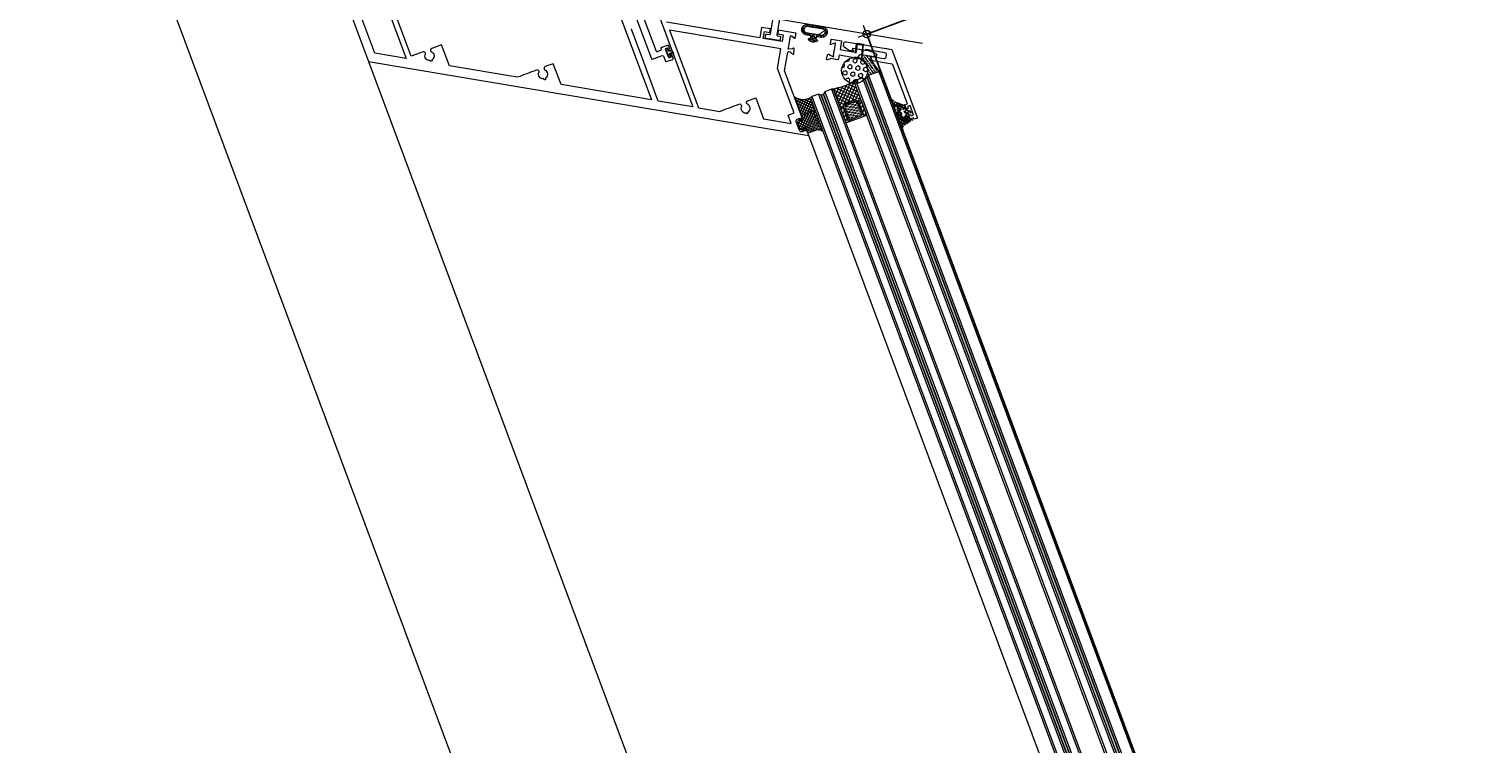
# Model space of a CAD drawing. Extents: x 12199666 to 24617114, y 1197707 to 2548648.
# Drawn here: x 12330146 to 12330934, y 1275897 to 1276288 of the extents above; entities that cross this region are included whole.
import ezdxf

# ---------------------------------------------------------------- set-up
doc = ezdxf.new("R2010")
doc.units = 0
doc.header["$LTSCALE"] = 10
doc.header["$MEASUREMENT"] = 0
doc.linetypes.add('TX-PLAN-T1-F11$0$ACAD_ISO04W100', pattern=[30, 24, -3, 0, -3])
doc.linetypes.add('TX-PLAN-T1-F11$0$DASHED', pattern=[0.75, 0.5, -0.25])
for name, color, linetype, lineweight in [('TX-PLAN-T1-F11$0$_EDO-ALUMINIUM-SECTION', 90, 'Continuous', 30), ('TX-PLAN-T1-F11$0$Xref- ELE$0$Hatch', 9, 'Continuous', 13), ('TX-PLAN-T1-F11$0$Xref- ELE$0$Hatch @ 1 VP1', 9, 'Continuous', 13), ('TX-PLAN-T1-F11$0$Xref- ELE$0$Hatch @ 1 VPModel', 9, 'Continuous', 13), ('TX-PLAN-T1-F11$0$幕墙线', 114, 'Continuous', 30)]:
    doc.layers.add(name, color=color, linetype=linetype, lineweight=lineweight)
for name, color, linetype in [('TX-PLAN-T1-F11$0$CW', 4, 'Continuous'), ('TX-PLAN-T1-F11$0$F-Alum', 4, 'Continuous'), ('TX-PLAN-T1-F11$0$F-center', 6, 'TX-PLAN-T1-F11$0$ACAD_ISO04W100'), ('TX-PLAN-T1-F11$0$F-concrete', 7, 'Continuous'), ('TX-PLAN-T1-F11$0$F-dim', 1, 'Continuous'), ('TX-PLAN-T1-F11$0$F-Gaskets', 8, 'Continuous'), ('TX-PLAN-T1-F11$0$F-Glass', 5, 'Continuous'), ('TX-PLAN-T1-F11$0$F-seslants', 8, 'Continuous'), ('TX-PLAN-T1-F11$0$F_MISC', 8, 'Continuous'), ('TX-PLAN-T1-F11$0$GLAZING', 8, 'Continuous'), ('TX-PLAN-T1-F11$0$Hatch', 8, 'Continuous'), ('TX-PLAN-T1-F11$0$Hatch @ 1 VP1', 8, 'Continuous'), ('TX-PLAN-T1-F11$0$Hatch @ 1 VPModel', 8, 'Continuous'), ('TX-PLAN-T1-F11$0$PJ', 4, 'Continuous'), ('TX-PLAN-T1-F11$0$TC', 4, 'Continuous')]:
    doc.layers.add(name, color=color, linetype=linetype)

# ---------------------------------------------------------------- blocks, each defined once
blk = doc.blocks.new('*U339')
at = {"layer": 'TX-PLAN-T1-F11$0$Xref- ELE$0$Hatch @ 1 VP1'}
h = blk.add_hatch(dxfattribs=at)
h.set_pattern_fill('M_GASKET-PISA', color=256, pattern_type=2)
h.set_pattern_definition([(35.42361603529756, (-1214.761376000002, -14855.407933), (-0.8694256507828642, 1.222333439680349), []), (125.4236160352975, (-1214.761376000002, -14855.407933), (-1.222333439680349, -0.8694256507828639), [])])
edge = h.paths.add_edge_path(flags=16)
edge.add_line((-41815.07919855467, 17823.42139201995), (-41813.77919855462, 17823.42139201995))
edge.add_arc((-41813.77919855462, 17822.92139201995), 0.5, -90, 90, ccw=False)
edge.add_line((-41813.77919855462, 17822.42139201995), (-41815.07919855467, 17822.42139201995))
edge.add_arc((-41815.07919855467, 17822.92139201995), 0.5, 90, 270, ccw=False)
edge = h.paths.add_edge_path()
edge.add_line((-41813.27919855455, 17818.4213668968), (-41813.27919855462, 17821.42139201995))
edge.add_line((-41813.27919855462, 17821.42139201995), (-41814.97919855457, 17821.42139201995))
edge.add_line((-41814.97919855457, 17821.42139201995), (-41814.97919855457, 17820.72139202))
edge.add_arc((-41815.27919855458, 17820.72139201998), 0.3000000000174623, -115.05761541500061, 4.8635797611495946e-09, ccw=False)
edge.add_arc((-41813.09559109848, 17822.92139202004), 3.383607456175075, 133.070694364177, 226.9293056383509, ccw=False)
edge.add_arc((-41815.27919855466, 17825.12139202001), 0.3000000000240535, 2.084391326206969e-09, 115.0576154218833, ccw=False)
edge.add_line((-41814.97919855463, 17825.12139202002), (-41814.97919855457, 17824.42139201995))
edge.add_line((-41814.97919855457, 17824.42139201995), (-41813.27919855462, 17824.42139201995))
edge.add_line((-41813.27919855462, 17824.42139201995), (-41813.27919855468, 17827.42139201984))
edge.add_arc((-41810.27919855456, 17826.87139201984), 3.050000000114375, 10.388857815061783, 169.6111421849382, ccw=False)
edge.add_line((-41807.27919855445, 17827.42139201984), (-41807.27919855437, 17818.42139201997))
edge.add_arc((-41810.27919855451, 17818.97139202002), 3.050000000151531, 190.3888578138809, 349.6111421841629, ccw=False)
edge.add_line((-41812.07919855455, 17818.42136689683), (-41812.07919855467, 17827.42139201984))
edge.add_arc((-41810.27919855456, 17826.82523817369), 1.896153846257486, 18.324694090130095, 161.6753059098699, ccw=False)
edge.add_line((-41808.47919855445, 17827.42139201984), (-41808.47919855437, 17818.42139201996))
edge.add_arc((-41810.2791985545, 17819.01754586615), 1.896153846287313, 198.3246940877339, 341.6753059085472, ccw=False)
at = {"layer": 'TX-PLAN-T1-F11$0$Xref- ELE$0$Hatch @ 1 VPModel'}
h = blk.add_hatch(dxfattribs=at)
h.set_pattern_fill('M_GASKET-PISA', color=256, pattern_type=2)
h.set_pattern_definition([(45, (-1214.761376000002, -14855.407933), (-1.060660171779821, 1.060660171779821), []), (135, (-1214.761376000002, -14855.407933), (-1.060660171779821, -1.060660171779821), [])])
edge = h.paths.add_edge_path(flags=16)
edge.add_line((-41815.07919855467, 17823.42139201995), (-41813.77919855462, 17823.42139201995))
edge.add_arc((-41813.77919855462, 17822.92139201995), 0.5, -90, 90, ccw=False)
edge.add_line((-41813.77919855462, 17822.42139201995), (-41815.07919855467, 17822.42139201995))
edge.add_arc((-41815.07919855467, 17822.92139201995), 0.5, 90, 270, ccw=False)
edge = h.paths.add_edge_path()
edge.add_line((-41813.27919855455, 17818.4213668968), (-41813.27919855462, 17821.42139201995))
edge.add_line((-41813.27919855462, 17821.42139201995), (-41814.97919855457, 17821.42139201995))
edge.add_line((-41814.97919855457, 17821.42139201995), (-41814.97919855457, 17820.72139202))
edge.add_arc((-41815.27919855458, 17820.72139201998), 0.3000000000174623, -115.05761541500061, 4.8635797611495946e-09, ccw=False)
edge.add_arc((-41813.09559109848, 17822.92139202004), 3.383607456175075, 133.070694364177, 226.9293056383509, ccw=False)
edge.add_arc((-41815.27919855466, 17825.12139202001), 0.3000000000240535, 2.084391326206969e-09, 115.0576154218833, ccw=False)
edge.add_line((-41814.97919855463, 17825.12139202002), (-41814.97919855457, 17824.42139201995))
edge.add_line((-41814.97919855457, 17824.42139201995), (-41813.27919855462, 17824.42139201995))
edge.add_line((-41813.27919855462, 17824.42139201995), (-41813.27919855468, 17827.42139201984))
edge.add_arc((-41810.27919855456, 17826.87139201984), 3.050000000114375, 10.388857815061783, 169.6111421849382, ccw=False)
edge.add_line((-41807.27919855445, 17827.42139201984), (-41807.27919855437, 17818.42139201997))
edge.add_arc((-41810.27919855451, 17818.97139202002), 3.050000000151531, 190.3888578138809, 349.6111421841629, ccw=False)
edge.add_line((-41812.07919855455, 17818.42136689683), (-41812.07919855467, 17827.42139201984))
edge.add_arc((-41810.27919855456, 17826.82523817369), 1.896153846257486, 18.324694090130095, 161.6753059098699, ccw=False)
edge.add_line((-41808.47919855445, 17827.42139201984), (-41808.47919855437, 17818.42139201996))
edge.add_arc((-41810.2791985545, 17819.01754586615), 1.896153846287313, 198.3246940877339, 341.6753059085472, ccw=False)
blk = doc.blocks.new('TX-PLAN-T1-F11$0$Xref- ELE$0$GAE0002', base_point=(-41818.77919855453, 17822.92139201999))
at = {"color": 0, "linetype": 'ByBlock'}
for points in [[(-41813.27919855455, 17818.4213668968), (-41813.27919855462, 17821.42139201995), (-41814.97919855457, 17821.42139201995), (-41814.97919855457, 17820.72139202, -0.548945891858276), (-41815.4062573781, 17820.44962731407, -0.4340790099980792), (-41815.40625737821, 17825.39315672591, -0.5489458918577889), (-41814.97919855463, 17825.12139202002), (-41814.97919855457, 17824.42139201995), (-41813.27919855462, 17824.42139201995), (-41813.27919855468, 17827.42139201984, -0.8333333333398008), (-41807.27919855445, 17827.42139201984), (-41807.27919855437, 17818.42139201997, -0.833333333342024), (-41813.27919855468, 17818.42139202007)], [(-41812.07919855455, 17818.42136689683), (-41812.07919855467, 17827.42139201984, -0.7222222222395137), (-41808.47919855445, 17827.42139201984), (-41808.47919855437, 17818.42139201996, -0.7222222222456893), (-41812.07919855467, 17818.42139202007)]]:
    blk.add_lwpolyline(points, format="xyb", dxfattribs=at)
blk.add_lwpolyline([(-41815.07919855467, 17823.42139201995), (-41813.77919855462, 17823.42139201995, -0.9999999999999999), (-41813.77919855462, 17822.42139201995), (-41815.07919855467, 17822.42139201995, -0.9999999999999999)], format="xyb", close=True, dxfattribs=at)
at = {"layer": 'TX-PLAN-T1-F11$0$Xref- ELE$0$Hatch'}
blk.add_blockref('*U339', (0, 0), dxfattribs=at)
blk = doc.blocks.new('*U340')
at = {"layer": 'TX-PLAN-T1-F11$0$Hatch @ 1 VP1'}
h = blk.add_hatch(dxfattribs=at)
h.set_pattern_fill('M_GASKET-PISA', color=256, style=0, pattern_type=2)
h.set_pattern_definition([(35.42361603529756, (46.60972058696914, 1.263505759628975), (-0.8694256507828639, 1.222333439680349), []), (125.4236160352975, (46.60972058696914, 1.263505759628975), (-1.222333439680349, -0.8694256507828639), [])])
edge = h.paths.add_edge_path()
edge.add_arc((-1.005758292417113, 2.700000001565058), 1.500000000000064, 269.9999999999914, 310.5724313148193)
edge.add_line((-0.03014508089836454, 1.560623478412708), (1.229683999648614, 2.639376524703948))
edge.add_arc((2.205297211167363, 1.500000001551598), 1.500000000000089, 89.99999999999142, 130.5724313148186, ccw=False)
edge.add_line((2.20529721116759, 3.000000001551598), (2.741785272946117, 3.00000000156524))
edge.add_arc((2.741785272946345, 6.00000000156524), 3.000000000000028, 269.9999999999956, 323.2382780301331)
edge.add_line((5.145179432466875, 4.204534459154274), (7.713046174758574, 7.641857975019775))
edge.add_arc((7.793159313408751, 7.58200912360553), 0.09999999999985255, 115.93827802975, 143.2382780298942, ccw=False)
edge.add_line((7.749419046879666, 7.671935699677306), (9.503507258835953, 8.525123814462859))
edge.add_arc((9.394279516007828, 8.750000003056812), 0.249999999999963, 295.9069544241082, 449.9999999998437)
edge.add_line((9.39427951600851, 9.000000003056812), (6.620583798811595, 9.000000003062269))
edge.add_line((6.620583798811595, 9.000000003062269), (4.773622509620282, 8.04671219667307))
edge.add_arc((3.62699862340969, 10.26825527831079), 2.499999999999945, 214.0621029693552, 297.299999999996, ccw=False)
edge.add_arc((1.307391891253701, 8.70000000312939), 0.2999999999997213, 34.06210296926611, 89.99999999978287)
edge.add_line((1.307391891254838, 9.000000003128662), (-1.589216802361761, 9.000000003135028))
edge.add_arc((-1.589216802362216, 8.750000003135028), 0.2499999999999152, 89.99999999989583, 256.4770942316625)
edge.add_line((-1.64767532243286, 8.506930874220416), (-0.02726917610675628, 8.096945104279257))
edge.add_arc((-0.05179766443939116, 7.999999999915417), 0.0999999999999834, -90.00000000013023, 75.80132993312759, ccw=False)
edge.add_line((-0.05179766443961853, 7.899999999915053), (-0.108955418213327, 7.899999999915053))
edge.add_arc((-0.1089554182137817, 10.39999999991505), 2.499999999999434, 215.2344178976467, 270.00000000001046, ccw=False)
edge.add_arc((-2.2326314786485, 8.900000003135574), 0.1000000000007252, 35.234417898605, 90.00000000078164)
edge.add_line((-2.232631478649864, 9.000000003135938), (-4.881168839528527, 9.000000003142304))
edge.add_arc((-4.881168839528982, 8.750000003142304), 0.2500000000000154, 89.99999999989578, 256.4770942317193)
edge.add_line((-4.939627359599399, 8.506930874227692), (-3.319221213273295, 8.096945104286533))
edge.add_arc((-3.34374970160593, 7.999999999922693), 0.0999999999999834, -90.00000000013023, 75.80132993312759, ccw=False)
edge.add_line((-3.343749701606157, 7.899999999922329), (-3.400907455379411, 7.899999999922329))
edge.add_arc((-3.400907455379865, 10.39999999992233), 2.499999999999949, 214.3262280799825, 270.0000000000104, ccw=False)
edge.add_arc((-5.548092091564513, 8.933849210224253), 0.1000000000000372, 34.32622808016425, 110.1544525972612)
edge.add_arc((-6.443927377176806, 11.37464398673728), 2.499999999999543, 265.3665045616222, 290.154452597025, ccw=False)
edge.add_line((-6.645881460149894, 8.88281442828611), (-8.091786761774756, 9.000000003144123))
edge.add_arc((-8.111982170071997, 8.750817047299279), 0.2499999999999778, 85.36650456163848, 250.7880419743665)
edge.add_line((-8.194248104436383, 8.514740119067937), (-7.412072788158412, 8.239907198840228))
edge.add_arc((-8.075076055456293, 6.352997909141777), 1.999999999999966, 8.473551534714375, 70.64005609634751, ccw=False)
edge.add_line((-6.096908078050546, 6.64770361517094), (-5.244518011203127, 2.024790390883936))
edge.add_arc((-4.749999999999773, 2.098627621301603), 0.5000000000001517, 188.4921821239047, 359.9999999997688)
edge.add_line((-4.249999999999773, 2.098627621299784), (-4.249999999999773, 2.700000001565058))
edge.add_arc((-3.949999999999818, 2.700000001565058), 0.3000000000000682, 90, 180.0000000000217, ccw=False)
edge.add_line((-3.949999999999818, 3.00000000156524), (-1.55130166063168, 3.00000000156524))
edge.add_arc((-1.55130166063168, 2.700000001565058), 0.3000000000000966, 2.7114310796605423e-11, 90, ccw=False)
edge.add_line((-1.251301660631498, 2.700000001565058), (-1.251301660631498, 1.400000001564877))
edge.add_arc((-1.051301660631452, 1.400000001564877), 0.1999999999999602, 180.0000000000408, 270)
edge.add_line((-1.051301660631452, 1.200000001565058), (-1.00575829241734, 1.200000001565058))
edge = h.paths.add_edge_path(flags=16)
edge.add_arc((-1.310476532774146, 5.200000001565058), 0.4999999999999456, 188.3111422397304, 269.9999999999739)
edge.add_line((-1.310476532774373, 4.700000001565058), (1.520024613216037, 4.700000001565058))
edge.add_arc((1.520024613216037, 5.200000001565058), 0.4999999999999762, 270, 323.238278030144)
edge.add_line((1.920590306469421, 4.900755744496564), (2.29411737345049, 5.400755744496564))
edge.add_arc((1.893551680196879, 5.700000001565058), 0.5000000000000022, 323.2382780301569, 450)
edge.add_line((1.893551680196879, 6.200000001565058), (-1.456559369031083, 6.200000001565058))
edge.add_arc((-1.456559369031311, 5.700000001565058), 0.4999999999998603, 89.99999999997395, 188.3111422397347)
edge.add_line((-1.95130821782368, 5.627725686498707), (-1.80522538156697, 5.127725686498707))
at = {"layer": 'TX-PLAN-T1-F11$0$Hatch @ 1 VPModel'}
h = blk.add_hatch(dxfattribs=at)
h.set_pattern_fill('M_GASKET-PISA', color=256, style=0, pattern_type=2)
h.set_pattern_definition([(45, (45.74999999999977, 8.999999999998408), (-1.060660171779821, 1.060660171779821), []), (135, (45.74999999999977, 8.999999999998408), (-1.060660171779821, -1.060660171779821), [])])
edge = h.paths.add_edge_path()
edge.add_arc((-1.005758292417113, 2.700000001565058), 1.500000000000064, 269.9999999999914, 310.5724313148193)
edge.add_line((-0.03014508089836454, 1.560623478412708), (1.229683999648614, 2.639376524703948))
edge.add_arc((2.205297211167363, 1.500000001551598), 1.500000000000089, 89.99999999999142, 130.5724313148186, ccw=False)
edge.add_line((2.20529721116759, 3.000000001551598), (2.741785272946117, 3.00000000156524))
edge.add_arc((2.741785272946345, 6.00000000156524), 3.000000000000028, 269.9999999999956, 323.2382780301331)
edge.add_line((5.145179432466875, 4.204534459154274), (7.713046174758574, 7.641857975019775))
edge.add_arc((7.793159313408751, 7.58200912360553), 0.09999999999985255, 115.93827802975, 143.2382780298942, ccw=False)
edge.add_line((7.749419046879666, 7.671935699677306), (9.503507258835953, 8.525123814462859))
edge.add_arc((9.394279516007828, 8.750000003056812), 0.249999999999963, 295.9069544241082, 449.9999999998437)
edge.add_line((9.39427951600851, 9.000000003056812), (6.620583798811595, 9.000000003062269))
edge.add_line((6.620583798811595, 9.000000003062269), (4.773622509620282, 8.04671219667307))
edge.add_arc((3.62699862340969, 10.26825527831079), 2.499999999999945, 214.0621029693552, 297.299999999996, ccw=False)
edge.add_arc((1.307391891253701, 8.70000000312939), 0.2999999999997213, 34.06210296926611, 89.99999999978287)
edge.add_line((1.307391891254838, 9.000000003128662), (-1.589216802361761, 9.000000003135028))
edge.add_arc((-1.589216802362216, 8.750000003135028), 0.2499999999999152, 89.99999999989583, 256.4770942316625)
edge.add_line((-1.64767532243286, 8.506930874220416), (-0.02726917610675628, 8.096945104279257))
edge.add_arc((-0.05179766443939116, 7.999999999915417), 0.0999999999999834, -90.00000000013023, 75.80132993312759, ccw=False)
edge.add_line((-0.05179766443961853, 7.899999999915053), (-0.108955418213327, 7.899999999915053))
edge.add_arc((-0.1089554182137817, 10.39999999991505), 2.499999999999434, 215.2344178976467, 270.00000000001046, ccw=False)
edge.add_arc((-2.2326314786485, 8.900000003135574), 0.1000000000007252, 35.234417898605, 90.00000000078164)
edge.add_line((-2.232631478649864, 9.000000003135938), (-4.881168839528527, 9.000000003142304))
edge.add_arc((-4.881168839528982, 8.750000003142304), 0.2500000000000154, 89.99999999989578, 256.4770942317193)
edge.add_line((-4.939627359599399, 8.506930874227692), (-3.319221213273295, 8.096945104286533))
edge.add_arc((-3.34374970160593, 7.999999999922693), 0.0999999999999834, -90.00000000013023, 75.80132993312759, ccw=False)
edge.add_line((-3.343749701606157, 7.899999999922329), (-3.400907455379411, 7.899999999922329))
edge.add_arc((-3.400907455379865, 10.39999999992233), 2.499999999999949, 214.3262280799825, 270.0000000000104, ccw=False)
edge.add_arc((-5.548092091564513, 8.933849210224253), 0.1000000000000372, 34.32622808016425, 110.1544525972612)
edge.add_arc((-6.443927377176806, 11.37464398673728), 2.499999999999543, 265.3665045616222, 290.154452597025, ccw=False)
edge.add_line((-6.645881460149894, 8.88281442828611), (-8.091786761774756, 9.000000003144123))
edge.add_arc((-8.111982170071997, 8.750817047299279), 0.2499999999999778, 85.36650456163848, 250.7880419743665)
edge.add_line((-8.194248104436383, 8.514740119067937), (-7.412072788158412, 8.239907198840228))
edge.add_arc((-8.075076055456293, 6.352997909141777), 1.999999999999966, 8.473551534714375, 70.64005609634751, ccw=False)
edge.add_line((-6.096908078050546, 6.64770361517094), (-5.244518011203127, 2.024790390883936))
edge.add_arc((-4.749999999999773, 2.098627621301603), 0.5000000000001517, 188.4921821239047, 359.9999999997688)
edge.add_line((-4.249999999999773, 2.098627621299784), (-4.249999999999773, 2.700000001565058))
edge.add_arc((-3.949999999999818, 2.700000001565058), 0.3000000000000682, 90, 180.0000000000217, ccw=False)
edge.add_line((-3.949999999999818, 3.00000000156524), (-1.55130166063168, 3.00000000156524))
edge.add_arc((-1.55130166063168, 2.700000001565058), 0.3000000000000966, 2.7114310796605423e-11, 90, ccw=False)
edge.add_line((-1.251301660631498, 2.700000001565058), (-1.251301660631498, 1.400000001564877))
edge.add_arc((-1.051301660631452, 1.400000001564877), 0.1999999999999602, 180.0000000000408, 270)
edge.add_line((-1.051301660631452, 1.200000001565058), (-1.00575829241734, 1.200000001565058))
edge = h.paths.add_edge_path(flags=16)
edge.add_arc((-1.310476532774146, 5.200000001565058), 0.4999999999999456, 188.3111422397304, 269.9999999999739)
edge.add_line((-1.310476532774373, 4.700000001565058), (1.520024613216037, 4.700000001565058))
edge.add_arc((1.520024613216037, 5.200000001565058), 0.4999999999999762, 270, 323.238278030144)
edge.add_line((1.920590306469421, 4.900755744496564), (2.29411737345049, 5.400755744496564))
edge.add_arc((1.893551680196879, 5.700000001565058), 0.5000000000000022, 323.2382780301569, 450)
edge.add_line((1.893551680196879, 6.200000001565058), (-1.456559369031083, 6.200000001565058))
edge.add_arc((-1.456559369031311, 5.700000001565058), 0.4999999999998603, 89.99999999997395, 188.3111422397347)
edge.add_line((-1.95130821782368, 5.627725686498707), (-1.80522538156697, 5.127725686498707))
blk = doc.blocks.new('TX-PLAN-T1-F11$0$A$C08103915')
at = {"layer": 'TX-PLAN-T1-F11$0$Hatch'}
blk.add_blockref('*U340', (0, 0), dxfattribs=at)
blk = doc.blocks.new('TX-PLAN-T1-F11$0$A$C57E61DF8')
at = {"layer": 'TX-PLAN-T1-F11$0$GLAZING'}
h = blk.add_hatch(dxfattribs=at)
h.set_pattern_fill('ANSI37', color=256, scale=10)
h.set_pattern_definition([(45, (33510.59369597723, 50850.56907076713), (-0.8838834764831844, 0.8838834764831844), []), (135, (33510.59369597723, 50850.56907076713), (-0.8838834764831844, -0.8838834764831843), [])])
h.paths.add_polyline_path([(0, -11.16902688858681), (-0.2901045945036458, -10.95144844270544), (-0.652735337644117, -10.1536608078095), (-0.9428399321477627, -10.0086085105504), (-1.305470675288234, -10.1536608078095), (-1.59557526979188, -10.95144844270544), (-1.958206012932351, -11.16902688858681), (-2.320836756065546, -10.95144844270544), (-2.610941350576468, -10.1536608078095), (-2.973572093709663, -10.0086085105504), (-3.336202836850134, -10.1536608078095), (-3.62630743135378, -10.95144844270544), (-3.988938174494251, -11.16902688858681), (-4.279042768997897, -10.95144844270544), (-5.004304255271563, -10.0086085105504), (-5.511987295663857, -10.66134384819452), (-6.164722633307974, -11.16902688858681), (-6.599879525070719, -11.16902688858681), (-6.889984119574365, -11.02397459133499), (-6.962510268203914, -10.80639614545362), (-6.309774930559797, -10.08113465917995), (-5.65703959291568, -8.703137835262169), (-5.584513444286131, -8.195454794869875), (-5.439461147034308, -3.481255134109233), (-5.149356552523386, -3.191150539598311), (-2.103258310184174, -3.191150539598311), (-2.103258310184174, -1.958206012939627), (-2.175784458813723, -1.740627567058254), (-3.191150539591035, -1.595575269799156), (-3.263676688220585, -1.377996823917783), (-3.191150539591035, -1.160418378036411), (-1.958206012932351, 0), (0, 0), (2.0307321615619, 0), (3.263676688227861, -1.160418378036411), (3.336202836850134, -1.377996823917783), (3.191150539598311, -1.595575269799156), (2.248310607443273, -1.740627567058254), (2.10325831019145, -1.958206012939627), (2.10325831019145, -3.191150539598311), (4.424095066256996, -3.191150539598311), (4.714199660767918, -3.481255134109233), (4.714199660767918, -10.0086085105504), (4.351568917634722, -10.95144844270544), (3.988938174494251, -11.16902688858681), (4.061464323123801, -11.16902688858681), (3.698833579990605, -10.95144844270544), (3.336202836850134, -10.1536608078095), (3.046098242346488, -10.0086085105504), (2.683467499206017, -10.1536608078095), (2.393362904702371, -10.95144844270544), (2.0307321615619, -11.16902688858681), (1.668101418428705, -10.95144844270544), (1.377996823917783, -10.1536608078095), (1.015366080784588, -10.0086085105504), (0.652735337644117, -10.1536608078095), (0.3626307431404712, -10.95144844270544)])
at = {"layer": 'TX-PLAN-T1-F11$0$GLAZING', "flags": 128}
blk.add_lwpolyline([(0, -11.16902688858681), (-0.2901045945036458, -10.95144844270544), (-0.652735337644117, -10.1536608078095), (-0.9428399321477627, -10.0086085105504), (-1.305470675288234, -10.1536608078095), (-1.59557526979188, -10.95144844270544), (-1.958206012932351, -11.16902688858681), (-2.320836756065546, -10.95144844270544), (-2.610941350576468, -10.1536608078095), (-2.973572093709663, -10.0086085105504), (-3.336202836850134, -10.1536608078095), (-3.62630743135378, -10.95144844270544), (-3.988938174494251, -11.16902688858681), (-4.279042768997897, -10.95144844270544), (-5.004304255271563, -10.0086085105504), (-5.511987295663857, -10.66134384819452), (-6.164722633307974, -11.16902688858681), (-6.599879525070719, -11.16902688858681), (-6.889984119574365, -11.02397459133499), (-6.962510268203914, -10.80639614545362), (-6.309774930559797, -10.08113465917995), (-5.65703959291568, -8.703137835262169), (-5.584513444286131, -8.195454794869875), (-5.439461147034308, -3.481255134109233), (-5.149356552523386, -3.191150539598311), (-2.103258310184174, -3.191150539598311), (-2.103258310184174, -1.958206012939627), (-2.175784458813723, -1.740627567058254), (-3.191150539591035, -1.595575269799156), (-3.263676688220585, -1.377996823917783), (-3.191150539591035, -1.160418378036411), (-1.958206012932351, 0), (0, 0), (2.0307321615619, 0), (3.263676688227861, -1.160418378036411), (3.336202836850134, -1.377996823917783), (3.191150539598311, -1.595575269799156), (2.248310607443273, -1.740627567058254), (2.10325831019145, -1.958206012939627), (2.10325831019145, -3.191150539598311), (4.424095066256996, -3.191150539598311), (4.714199660767918, -3.481255134109233), (4.714199660767918, -10.0086085105504), (4.351568917634722, -10.95144844270544), (3.988938174494251, -11.16902688858681), (4.061464323123801, -11.16902688858681), (3.698833579990605, -10.95144844270544), (3.336202836850134, -10.1536608078095), (3.046098242346488, -10.0086085105504), (2.683467499206017, -10.1536608078095), (2.393362904702371, -10.95144844270544), (2.0307321615619, -11.16902688858681), (1.668101418428705, -10.95144844270544), (1.377996823917783, -10.1536608078095), (1.015366080784588, -10.0086085105504), (0.652735337644117, -10.1536608078095), (0.3626307431404712, -10.95144844270544)], close=True, dxfattribs=at)
blk = doc.blocks.new('*U161')
at = {"linetype": 'Continuous'}
for points in [[(-39.56000000512402, 1.000000000547189), (-39.55999967636551, 918.7199344708067), (-41.07999967636551, 918.7199344702589), (-41.08000000512402, 0.9999999999995453)], [(-14.04000000000174, 1.000000001268106), (-14.03999967124323, 918.7199344715276), (-15.55999967124323, 918.7199344715275), (-15.56000000000174, 1.000000001268219)]]:
    blk.add_hatch(color=4, dxfattribs=at).paths.add_polyline_path(points)
at = {"layer": 'TX-PLAN-T1-F11$0$TC'}
h = blk.add_hatch(dxfattribs=at)
h.set_pattern_fill('ANSI31', color=256, scale=0.5, style=0)
h.set_pattern_definition([(45, (41571.46289831595, 2291.421798867439), (-1.122532015133644, 1.122532015133644), [])])
h.paths.add_polyline_path([(-32.06000000512402, 19.99999538405465), (-32.06000001701294, 11.49999538405465), (-33.56000002024346, 11.49999538405465), (-33.56000000835455, 19.99999538405465)])
h = blk.add_hatch(dxfattribs=at)
h.set_pattern_fill('HONEY', color=256, scale=0.3, style=0)
h.set_pattern_definition([(0, (41571.46289831595, 2291.421798879027), (1.42875, 0.8248889999999999), [0.9524999999999999, -1.905]), (120, (41571.46289831595, 2291.421798879027), (-1.428749829302342, 0.8248892956570172), [0.9524999999999981, -1.904999999999996]), (59.99999999999999, (41571.46289831595, 2291.421798879027), (1.706976584081587e-07, 1.649778295657017), [-1.905, 0.9524999999999999])])
h.paths.add_polyline_path([(-24.89137084665388, 10.79999538405756), (-23.8599999967523, 11.83136623395914), (-23.8599999967523, 19.19999538405902), (-31.26000000836619, 19.19999538405902), (-31.26000000836619, 11.83136623395914), (-30.22862915846461, 10.79999538405756)])
h = blk.add_hatch(dxfattribs=at)
h.set_pattern_fill('ANSI31', color=256, scale=0.5, style=0)
h.set_pattern_definition([(45, (41571.46289831595, 2291.421798879027), (-1.122532015133644, 1.122532015133644), [])])
h.paths.add_polyline_path([(-23.06000000865286, 19.99999538405465), (-23.05999999676395, 11.49999538405465), (-21.55999999353342, 11.49999538405465), (-21.56000000542234, 19.99999538405465)])
h = blk.add_hatch(dxfattribs=at)
h.set_pattern_fill('ANSI31', color=256, scale=0.5, style=0)
h.set_pattern_definition([(45, (41571.46289831595, 2291.421798876314), (-1.122532015133644, 1.122532015133644), [])])
h.paths.add_polyline_path([(-23.05999999999447, 19.99999538405465), (-23.05999998811283, 11.49999538405465), (-21.55999998488231, 11.49999538405465), (-21.55999999676395, 19.99999538405465)])
h = blk.add_hatch(dxfattribs=at)
h.set_pattern_fill('ANSI37', color=256, scale=0.5, style=0)
h.set_pattern_definition([(45, (41571.46289831595, 2291.421798879027), (-1.122532015133644, 1.122532015133644), []), (135, (41571.46289831595, 2291.421798879027), (-1.122532015133644, -1.122532015133644), [])])
edge = h.paths.add_edge_path()
edge.add_line((-27.560000006521, 9.999995384054653), (-30.56000000835455, 9.999995384054653))
edge.add_line((-30.56000000835455, 9.999995384054653), (-32.06000000835455, 11.49999538405465))
edge.add_line((-32.06000000835455, 11.49999538405465), (-33.56000000512402, 11.49999538405465))
edge.add_line((-33.56000000512402, 11.49999538405465), (-33.56000000512402, 1.000000001267761))
edge.add_line((-33.56000000512402, 1.000000001267761), (-34.56000000512402, 1.267761007284207e-09))
edge.add_arc((-27.56000000688844, -31.14559677375994), 31.92253433623205, 77.33320347818409, 102.66679652181591, ccw=False)
edge.add_line((-20.56000000865286, 1.267761007284207e-09), (-21.56000000865286, 1.000000001267761))
edge.add_line((-21.56000000865286, 1.000000001267761), (-21.56000000865286, 11.49999538405465))
edge.add_line((-21.56000000865286, 11.49999538405465), (-23.06000000542234, 11.49999538405465))
edge.add_line((-23.06000000542234, 11.49999538405465), (-24.56000000542234, 9.999995384054653))
edge.add_line((-24.56000000542234, 9.999995384054653), (-27.560000006521, 9.999995384054653))
at = {"color": 4, "linetype": 'Continuous'}
for points in [[(-39.56000000512402, 1.000000000547189), (-39.55999967636551, 918.7199344708067), (-41.07999967636551, 918.7199344702589), (-41.08000000512402, 0.9999999999995453)], [(-14.04000000000174, 1.000000001268106), (-14.03999967124323, 918.7199344715276), (-15.55999967124323, 918.7199344715275), (-15.56000000000174, 1.000000001268219)]]:
    blk.add_lwpolyline(points, close=True, dxfattribs=at)
at = {"layer": 'TX-PLAN-T1-F11$0$F-Glass'}
for points in [[(-49.07999967636551, 918.7199344702591), (-49.08000000512402, 0.9999999999995453), (-48.08000000512402, -4.547473508864641e-13), (-42.08000000512402, -4.547473508864641e-13), (-41.08000000512402, 0.9999999999995453), (-41.07999967636551, 918.7199344702593)], [(-33.55999967636551, 918.7199344715275), (-33.56000000512402, 1.000000001267765), (-34.56000000512402, 1.267764559997886e-09), (-38.56000000512402, 5.471889608088532e-10), (-39.56000000512402, 1.000000000547189), (-39.55999967636551, 918.719934470807)], [(-21.55999967124323, 918.7199344715275), (-21.55999999999447, 1.000000001267765), (-20.55999999999447, 1.267764559997886e-09), (-16.55999999999447, 1.267764559997886e-09), (-15.55999999999447, 1.000000001267765), (-15.55999967124323, 918.7199344715275)], [(-14.03999967124323, 918.7199344715276), (-14.04000000000174, 1.000000001268106), (-13.04000000000174, 1.268105620511051e-09), (-9.040000000001742, 1.988681219700084e-09), (-8.040000000001742, 1.000000001988681), (-8.039999671243232, 918.7199344722485)]]:
    blk.add_lwpolyline(points, dxfattribs=at)
at = {"layer": 'TX-PLAN-T1-F11$0$PJ'}
for points in [[(-32.06000000512402, 19.99999538405465), (-32.06000001701294, 11.49999538405465), (-33.56000002024346, 11.49999538405465), (-33.56000000835455, 19.99999538405465)], [(-23.06000000865286, 19.99999538405465), (-23.05999999676395, 11.49999538405465), (-21.55999999353342, 11.49999538405465), (-21.56000000542234, 19.99999538405465)], [(-23.05999999999447, 19.99999538405465), (-23.05999998811283, 11.49999538405465), (-21.55999998488231, 11.49999538405465), (-21.55999999676395, 19.99999538405465)]]:
    blk.add_lwpolyline(points, close=True, dxfattribs=at)
at = {"layer": 'TX-PLAN-T1-F11$0$PJ', "ltscale": 3}
for points in [[(-24.55999999676395, 9.999995384054653), (-23.05999999676395, 11.49999538405465), (-23.05999999676395, 19.99999538405465), (-32.06000000835455, 19.99999538405465), (-32.06000000835455, 11.49999538405465), (-30.56000000835455, 9.999995384054653)], [(-24.89137084665388, 10.79999538405756), (-23.8599999967523, 11.83136623395914), (-23.8599999967523, 19.19999538405902), (-31.26000000836619, 19.19999538405902), (-31.26000000836619, 11.83136623395914), (-30.22862915846461, 10.79999538405756)]]:
    blk.add_lwpolyline(points, close=True, dxfattribs=at)
at = {"layer": 'TX-PLAN-T1-F11$0$PJ'}
blk.add_lwpolyline([(-27.560000006521, 9.999995384054653), (-30.56000000835455, 9.999995384054653), (-32.06000000835455, 11.49999538405465), (-33.56000000512402, 11.49999538405465), (-33.56000000512402, 1.000000001267761), (-34.56000000512402, 1.267761007284207e-09, -0.1109910802000259), (-20.56000000865286, 1.267761007284207e-09), (-21.56000000865286, 1.000000001267761), (-21.56000000865286, 11.49999538405465), (-23.06000000542234, 11.49999538405465), (-24.56000000542234, 9.999995384054653)], format="xyb", close=True, dxfattribs=at)
at = {"layer": 'TX-PLAN-T1-F11$0$TC', "color": 9, "linetype": 'Continuous'}
for p, q in [((-48.08000000512402, -4.547473508864641e-13), (-48.07999967636551, 918.7199344702591)), ((-42.08000000512402, -4.547473508864641e-13), (-42.07999967636551, 918.7199344702593)), ((-38.56000000512402, 5.471889608088532e-10), (-38.55999967636551, 918.719934470807)), ((-34.56000000512402, 1.267764559997886e-09), (-34.55999967636551, 918.7199344715275)), ((-20.55999999999447, 1.267764559997886e-09), (-20.55999967124323, 918.7199344715275)), ((-16.55999999999447, 1.267764559997886e-09), (-16.55999967124323, 918.7199344715275)), ((-13.04000000000174, 1.268105620511051e-09), (-13.03999967124323, 918.7199344715276)), ((-9.040000000001742, 1.988681219700084e-09), (-9.039999671243232, 918.7199344722485))]:
    blk.add_line(p, q, dxfattribs=at)
blk = doc.blocks.new('TX-PLAN-T1-F11$0$A$C3FFC0167')
at = {"layer": 'TX-PLAN-T1-F11$0$F-dim'}
for p, q in [((-5, 0), (5, 0)), ((0, 5), (0, -5))]:
    blk.add_line(p, q, dxfattribs=at)
blk.add_circle((0, 0), 2, dxfattribs=at)
blk = doc.blocks.new('*U193')
at = {"layer": 'TX-PLAN-T1-F11$0$F-seslants'}
h = blk.add_hatch(dxfattribs=at)
h.set_pattern_fill('ANSI37', color=256, scale=9.999999999999995, angle=30.01599999542883)
h.set_pattern_definition([(75.01599999542881, (4991.440716315294, 60834.71968068821), (-1.207497580646402, 0.3231866221443672), []), (165.0159999954287, (4991.440716315294, 60834.71968068821), (-0.3231866221443678, -1.207497580646402), [])])
edge = h.paths.add_edge_path()
edge.add_ellipse((1467.036087786313, 29.72803618739999), major_axis=(7.256414573330562, 3.703351044024382), ratio=0.9999999999998387, start_angle=125.97270517974829, end_angle=191.3846610702238, ccw=False)
edge.add_line((1459.776560871862, 33.4252825131116), (1450.085038973717, 27.82627064462577))
edge.add_line((1450.085038973717, 27.82627064461121), (1454.098940327764, 20.87847096497717))
edge.add_line((1454.098940327764, 20.87847096499172), (1460.653472634498, 24.66517284348083))
h = blk.add_hatch(dxfattribs=at)
h.set_pattern_fill('ANSI36', color=256, scale=10)
h.set_pattern_definition([(45, (53159.15010211314, 73373.3115634953), (0.6629126073623882, 2.430679560328757), [3.125, -0.625, 0, -0.625])])
h.paths.add_polyline_path([(1475.741659829626, -3.000238316584728), (1475.735380750382, -3.023698362056166), (1476.4957483178, -4.339844692236511), (1477.861875881907, -4.705488615596551), (1480.863326804014, -9.900803077907767), (1480.49768288061, -11.2669306419848, -0.108700271728402), (1486.044363597874, -5.352547239250271, -0.38366498551135), (1487.038812711835, -4.457765866041882), (1487.484396133805, -4.457765866041882, -0.0157503687940426), (1488.538812711835, -3.909441482843249), (1488.538812711835, 0.5262378203333355), (1486.361720151734, 0.5262378203333355), (1486.028386818245, 0.8595711536618182), (1486.028386818245, 1.287237766606268, -0.485481439502047)])
at = {"layer": 'TX-PLAN-T1-F11$0$Hatch'}
h = blk.add_hatch(dxfattribs=at)
h.set_pattern_fill('HEX', color=256, scale=10)
h.set_pattern_definition([(0, (53159.15010211314, 73373.3115634953), (0, 2.165063509461096), [1.25, -2.5]), (120, (53159.15010211314, 73373.3115634953), (-1.875, -1.082531754730548), [1.249999999999995, -2.499999999999991]), (59.99999999999999, (53160.40010211314, 73373.3115634953), (-1.875, 1.082531754730549), [1.25, -2.5])])
edge = h.paths.add_edge_path()
edge.add_arc((1479.197548260214, 3.192174270108808), 7.091483518212044, 0, 360)
at = {"color": 8, "linetype": 'TX-PLAN-T1-F11$0$DASHED'}
for p, q in [((1493.666666785255, 4.192904487004853), (1486.028386818245, 4.192904487004853)), ((1493.666666785255, 0.8595711536618182), (1486.028386818245, 0.8595711536618182)), ((1486.361720151734, 4.526237820333336), (1486.361720151734, 0.5262378203333355)), ((1493.666666785255, 4.526237820333336), (1493.666666785255, 0.5262378203333355))]:
    blk.add_line(p, q, dxfattribs=at)
blk.add_lwpolyline([(1493.666666785255, 0.5262378203333355), (1494.000000118744, 0.8595711536618182), (1494.000000118744, 4.192904487004853), (1493.666666785255, 4.526237820333336), (1486.361720151734, 4.526237820333336), (1486.028386818245, 4.192904487004853), (1486.028386818245, 0.8595711536618182), (1486.361720151734, 0.5262378203333355)], close=True, dxfattribs=at)
at = {"layer": 'TX-PLAN-T1-F11$0$CW'}
blk.add_lwpolyline([(1486.28876543371, 12.88240874816256), (1486.28876543371, 3.520583901990904, 0.2535998008637027), (1486.742967582773, 2.682667017157655), (1488.311711637303, 1.660826845196425, -0.2535998008634184), (1488.538812711835, 1.241868402779801), (1488.538812711835, -6.105417568207486, 0.6457513110634008), (1489.138812711928, -7.434567830408923), (1489.525033742655, -7.434567830408923, 0.3812640285024388), (1490.319859880721, -6.725405103337835), (1491.038812711835, -2.457766181410989), (1491.038812711835, 6.022618576302193, 0.5773502691902374), (1490.588812711881, 6.282426197445602), (1489.488812711788, 5.64734090132697, -0.5773502691789958), (1489.038812711835, 5.907148522470379), (1489.038812695304, 12.88240874816256)], format="xyb", dxfattribs=at)
at = {"layer": 'TX-PLAN-T1-F11$0$F-Alum'}
for p, q in [((1440, 265.6072033145756), (565.2086709728464, -239.7795756130945)), ((1440.187627268955, 22.10831156701897, 0.1121451943342487), (662.3704166945536, -427.2543210180593, 0.1121451943342487))]:
    blk.add_line(p, q, dxfattribs=at)
for points in [[(1494, 44.88236024914659), (1494, 44.88236024914659), (1494, 44.88236024916114), (1494, 44.88236024916114), (1494, 44.88236024916114), (1494, 44.88236024916114), (1494, 47.93870083382353), (1491.995576281333, 47.93870083382353), (1491.995576281333, 44.88236024914659), (1488.210649064044, 44.88236024911748), (1488.210649064044, 55.26434998805053), (1491.995576281333, 55.26434998805053), (1491.995576281333, 52.25669139168167), (1494, 52.25674300007813), (1494, 57.26422248274321), (1488.210649064044, 57.26434590900317), (1488.210649064044, 57.26434590900317), (1488.210649064044, 108.8056678024004)], [(1494, 273.9186768197251), (1445, 245.610266181684), (1445, 262.930862276582), (1484.281641310547, 285.6247568214894)]]:
    blk.add_lwpolyline(points, dxfattribs=at)
for points in [[(1494, 115.2447885326255), (1465.929928969359, 99.028072259287), (1445, 86.93637789456989), (1445, 106.1279798812466), (1464.666924478952, 117.4900079243525), (1481.249208494788, 127.069969254997, -0.4142135623730994), (1481.522434007609, 126.9968404702813)], [(1465.774055860937, 280.4974595813837), (1440, 265.6072033145756), (1440, 21.99991504089849), (1444.002493310021, 24.31224614733947, 0.3603184586566609), (1444.027835587505, 24.76468959132035, 0.3483424863932431), (1443.633365467656, 24.95118220438599), (1442.474897964392, 24.2819092698337), (1441.498628415633, 25.97176775438129, -0.4142135623732078), (1441.864272338804, 27.33789531845832), (1446.521861422108, 30.02869010093855, -0.4142135623767644), (1447.887988986215, 29.6630461775494), (1448.864258535206, 27.97318769300182), (1447.705791031942, 27.30391475849319, 0.3614188195622616), (1447.677687390475, 26.86233261562302, 0.362149945380109), (1448.074918874074, 26.66497870144667), (1472.684254783671, 40.88236024914659, -0.1317235214152546), (1472.684254783671, 40.88236024914659), (1483, 40.88236024914659, -0.4142135623730951), (1483.5, 40.38236024914659), (1483.5, 39.68236024913494, -0.3595080000050208), (1483.256750599947, 39.38777684913657, 0.2637249999957617), (1483.031593499938, 39.19579954913934), (1482.518092199927, 37.78496624913532, 0.08748899999926876), (1482.5, 37.6823602491495, 0.4142139999922937), (1482.800000000047, 37.38236024914659, 0.0218199999991916), (1482.826146699954, 37.38350184913725), (1485.191682900069, 37.59045944914396, 0.1763269999977475), (1485.377668200061, 37.6771858491411), (1485.741421299987, 38.04093884913891, 0.1989119999937815), (1485.800000000047, 38.18236024913494, 0.06554300000265326), (1485.793185099959, 38.23412404913688, 0.2679490000043043), (1485.651763800066, 38.37554544914747), (1485.482703899965, 38.4208448491554, -0.2679489999930053), (1485.341282499954, 38.56226624913688), (1484.810222199885, 40.54421024913609, -0.06554300000210941), (1484.800000000047, 40.62185594913899), (1484.800000000047, 40.78194364529918, -0.0005211277992409814), (1484.800001086202, 40.78298590004852, -0.6877325381653175), (1485.323606800055, 40.98236024913786, 0.213421999999727), (1485.547213600017, 40.88236024914659), (1491.899999999907, 40.88236024914659, -0.4142139999965558), (1492.199999999953, 40.58236024914368), (1492.199999999953, 40.36143444915069, -0.1378519999943811), (1492.15607739985, 40.20515154914756), (1491.139015496708, 38.53864307532785, 0.5854977655313112), (1491.395092981402, 38.08236024915823), (1493.800000000047, 38.08236024914368, 0.414213562373095), (1494, 38.28236024915532), (1494, 44.88236024914659)], [(1490, 135.8172538467334), (1445, 109.8197338729951), (1445, 159.9150381517538), (1455.503359522438, 165.9602894831769, 0.07461558346748136), (1453.031493918272, 170.2374879150011, 0.4853178694831812), (1451.451802424155, 170.1340042633528, -0.6256886145417149), (1447.113803882152, 168.9076134604984), (1446.892490705475, 168.7794332090125, -1.655974739802299), (1446.655068055261, 169.6587571866112, -0.6368250069020726), (1449.784389937529, 172.9375852977391, 0.07194839189042587), (1449.868215703871, 172.9286634906312, 0.5771860385559233), (1450.563630494056, 174.5289933406893, 0.0007841221836040147), (1445, 184.1364825371129), (1445, 221.7166408364719), (1455.52280507097, 227.8077234768425), (1452.635612724582, 232.8052638775553, 0.5479665222615213), (1450.937530968105, 232.8404377442203, -0.6255792996988575), (1446.608517584391, 231.6257244222943), (1446.175407893723, 231.3748757831054), (1445.674220557092, 232.2402145917004), (1446.107330299448, 232.4910632607643, -0.6255790962345423), (1449.315178479766, 235.6415536382992, 0.561552977266343), (1450.108756007161, 237.1682269446901), (1446.665558113717, 243.109286219973), (1446.665558113717, 243.109286219973), (1490, 268.1431585114769)], [(1486.28876543371, 12.88240874816256), (1484.000000000931, 12.88240874816256, -0.4142135623049005), (1483.500000000931, 13.38240874804615), (1483.5, 17.08240862868843, 0.3595081371707617), (1483.256750599947, 17.37699217445333, -0.2637249999956934), (1483.031593499938, 17.56896947445057), (1482.518092199927, 18.97980277445458, -0.08748900000110169), (1482.5, 19.08240877445496, -0.414214000000818), (1482.800000000047, 19.38240877445787, -0.0218199999991916), (1482.826146699954, 19.38126717446721), (1485.191682900069, 19.17430957446049, -0.1763269999970842), (1485.377668200061, 19.08758317446336), (1485.741421299987, 18.72383017446555, -0.198911999996341), (1485.800000000047, 18.58240877444041, -0.06554299999994298), (1485.793185099959, 18.53064497445303, -0.2679489999965194), (1485.651763800066, 18.38922357445699), (1485.482703899965, 18.34392417444906, 0.2679490000007903), (1485.341282499954, 18.20250277446758), (1484.810222199885, 16.22055877445382, 0.06554300000034483), (1484.800000000047, 16.14291307446547), (1484.800000000047, 15.98240877444914, 0.4142139999965558), (1485.09999999986, 15.68240877446078, 0.2134220000012545), (1485.323606800055, 15.78240877445205, -0.2134219999990182), (1485.547213600017, 15.88240877444332), (1491.899999999907, 15.88240877447242, 0.4142140000029491), (1492.199999999953, 16.18240877446078), (1492.199999999953, 16.40333457446832, 0.1378519999999419), (1492.15607739985, 16.5596174744569), (1491.139015496708, 18.22612594829116, -0.5854977655323537), (1491.395092981402, 18.68240877447533), (1493.799999999814, 18.68240877446078, -0.4142135623219491), (1494, 18.4824087744928), (1494, 12.88240874816256), (1489.038812695304, 12.88240874816256)], [(1494.000000000233, -11.29273159365403), (1494.000000000233, -14.95784693870519), (1459.364570251433, -34.96751975259394), (1458.367566790199, -33.23370628349949), (1459.061065752059, -32.83488403110823), (1458.186207251158, -31.3134427924233, -0.4142135623806517), (1458.259876428638, -31.04036248865305), (1460.036967519438, -30.01838046619378, -0.4142135623665316), (1460.310047823237, -30.09204964365927), (1460.708870075876, -30.78554860601434), (1459.885340058245, -31.25915003099362), (1460.610640215222, -32.52052916021785), (1465.3784455813, -29.77862617318169), (1464.653145424323, -28.51724704405933), (1463.829615406692, -28.99084846908227), (1463.430793153821, -28.29734950669808, -0.4142135623932316), (1463.504462331301, -28.02426920292783), (1465.281553422567, -27.00228718057042, -0.4142135623609854), (1465.554633726133, -27.07595635802136), (1466.180228319252, -28.1639607452089), (1485.787945640972, -16.89569973788457, 0.2684855002917078), (1486.038812711835, -16.46218758852046), (1486.038812711835, -5.457765866041882, -0.4142135623730284), (1487.038812711835, -4.457765866041882), (1487.538812711835, -4.457765866041882, -0.618033988750209), (1488.338812711881, -6.057765866047703), (1488.338812711881, -11.45776610109897, 0.4142135623723339), (1489.338812711881, -12.45776610109897), (1490.538812711835, -12.45776610109897, 0.4142135623746174), (1491.538812711835, -11.45776610109897), (1491.538812711835, -0.957765866041882), (1491.038812711835, -0.457765866041882), (1491.038812711835, 6.022618891685852, 0.5773502691897603), (1490.588812711881, 6.282426512814709), (1489.988812712021, 5.936016351304715, -0.5773502691899626), (1489.538812711835, 6.195823972433573), (1489.538812711835, 6.542234133943566, -0.2206564983027841), (1491.538812711835, 11.46063381085696), (1493.000000118511, 11.46063381085696, -0.4142135623731195), (1494.000000118511, 10.46063381085696), (1494.000000000233, -14.95784693870519)]]:
    blk.add_lwpolyline(points, format="xyb", dxfattribs=at)
blk.add_lwpolyline([(1484.210649064044, 106.494777138214), (1445, 83.84189642302226), (1445, 83.84189642302226), (1445, 83.84189642302226), (1445, 72.08022461656947, -0.001343357152830986), (1450.620146083878, 62.40173369116383, -0.5385290685890692), (1450.034441746306, 60.86779844402918, -0.1914545974145042), (1449.760999691207, 60.8800093652826, 0.5753674053899545), (1446.596464510076, 57.93532323281397, -0.750916684608722), (1446.447855447885, 57.56744387958315, 0.9828373752659911), (1446.465679941, 57.03734539393918, 0.06139491508169652), (1446.737663720967, 56.57967846324027), (1447.165597603656, 56.82752937590703, 0.5795967532811561), (1451.412303901277, 57.71536364282656, -0.06635213383699295), (1451.517766597448, 58.07544157392113, -0.5866754733801788), (1453.223359374795, 57.89574241894297, -9.391089595755726e-07), (1455.546211909503, 53.8750372062932), (1445, 47.78225154546089), (1445, 32.57040449458873), (1449.17530019884, 34.98257005709456), (1450.926160528325, 31.95194844658545), (1473.307840737049, 44.88236024914659), (1484.210649064044, 44.88236024914659)], format="xyb", close=True, dxfattribs=at)
at = {"layer": 'TX-PLAN-T1-F11$0$F-center'}
blk.add_line((1500, -30.81192101103079), (1500, 345.6712806450087), dxfattribs=at)
at = {"layer": 'TX-PLAN-T1-F11$0$F-concrete'}
blk.add_line((1584.681085966993, 453.1325564104918), (460.0439042765647, -196.5958346435655), dxfattribs=at)
blk.add_line((1584.681085966993, 453.1325564104918), (460.0439042765647, -196.5958346435655), dxfattribs=at)
at = {"layer": 'TX-PLAN-T1-F11$0$F-seslants'}
blk.add_arc((1496.712803189643, -20.91583100105345), 18.8687944706762, 115.6709090079712, 149.2449960017902, dxfattribs=at)
blk.add_ellipse((1467.036087786313, 29.72803618739999), major_axis=(7.256414573330554, 3.703351044024375), ratio=0.9999999999998387, start_param=2.198233407857089, end_param=3.463782735719024, dxfattribs=at)
at = {"layer": 'TX-PLAN-T1-F11$0$Hatch'}
blk.add_circle((1479.197548260214, 3.192174270108808), 7.091483518212044, dxfattribs=at)
at = {"layer": 'TX-PLAN-T1-F11$0$F_MISC', "extrusion": (3.582137313528093e-07, -2.990597548224695e-06, 0.9999999999954641), "rotation": 359.8842813538838}
blk.add_blockref('TX-PLAN-T1-F11$0$Xref- ELE$0$GAE0002', (1488.491876679846, 28.40911504597399, 0.000440005397952135), dxfattribs=at)
at = {"layer": 'TX-PLAN-T1-F11$0$F_MISC'}
for name, p, rotation in [('*U161', (1456.811700079124, 31.73098348452186), 120.0159999954288), ('TX-PLAN-T1-F11$0$A$C57E61DF8', (1444.429767708527, 28.19133230048465, 0.0001181830112269977), 30.01599997489868), ('TX-PLAN-T1-F11$0$A$C3FFC0167', (1500, 0), 30.01599997489868)]:
    blk.add_blockref(name, p, dxfattribs=dict(at, rotation=rotation))
at = {"layer": 'TX-PLAN-T1-F11$0$F_MISC', "extrusion": (8.775449756822412e-07, -1.518972730807466e-06, 0.9999999999984615), "rotation": 30.01599997493691}
blk.add_blockref('TX-PLAN-T1-F11$0$A$C08103915', (1463.278279498368, -31.60895130875149, 0.001316317463525519), dxfattribs=at)
blk = doc.blocks.new('TX-PLAN-T1-F11$0$TY001')
at = {"layer": 'TX-PLAN-T1-F11$0$F-Alum', "flags": 128}
blk.add_lwpolyline([(6, 136.0925112746481), (-32.85404102434404, 113.6456511076249, 0.414213562372367), (-33.0368629861623, 112.9625873255427), (-30.20133781293407, 108.0544794398011, -0.4142135623723672), (-30.3841597745195, 107.3714156578208), (-32.87624754663557, 105.9316800661327, 0.4142135623747425), (-33.059069508221, 105.2486162841087), (-31.26550941332243, 102.1440815297537, 0.4142135623736281), (-30.58244563126937, 101.9612595681101), (-28.49585987767205, 103.1667274525971, 0.4142135623747425), (-28.38616670062765, 103.5765657218581, 0.4499788340619634), (-28.95462026074529, 103.9608115522424), (-29.85007986496203, 103.4434842423361, -0.4142135623688695), (-30.53314364701509, 103.6263062039798), (-30.72104240115732, 103.9515466097218, -0.4142135623716423), (-30.53822043957189, 104.6346103917313), (-26.4664244367741, 106.9869792339159, -0.4142135623745478), (-26.05658616754226, 106.8772860569152), (-25.66859068535268, 106.2056913537672, -0.4142135623723672), (-25.77828386216424, 105.7958530845644), (-26.84692061529495, 105.1784774105472, 0.414213562372367), (-26.95661379233934, 104.7686391413154, 0.3892172556233508), (-26.38816023222171, 104.3843933109747), (-24.12839732971042, 105.689909559529, 0.4142135623673475), (-24.01870415266603, 106.09974782879), (-25.782980784541, 109.1535948307283, 0.5479023864882148), (-26.77834252780303, 109.3200882933597, -0.297523596281059), (-27.46824976732023, 109.3207830539468), (-28.56268278509378, 111.215174744153, -0.4450276250246835), (-28.42859366070479, 111.5827852300135), (3.858975284500048, 130.2360456410388)], format="xyb", dxfattribs=at)
at = {"layer": 'TX-PLAN-T1-F11$0$F-Alum', "color": 6, "flags": 128}
blk.add_lwpolyline([(8.750271532218903, 48.37128901066899), (-8.574140374781564, 48.37128901061078, 0.4142135623730951), (-9.075149190146476, 47.87229986541206), (-9.075149190146476, 46.58127311318822, -0.4142135623730951), (-9.576158005278558, 46.08228396796039), (-10.97571524651721, 46.08228396796039, -0.4142135623730951), (-11.47470439178869, 46.58329278317979), (-11.47470541135408, 53.79128246226173, -0.4142135623730951), (-10.973696596222, 54.29027160756232), (-9.559580545173958, 54.29027160756232, -0.4142135623730951), (-9.060591399902478, 53.78926279234292), (-9.06058936030604, 52.37229068749002, 0.4142135623730951), (-8.56160021503456, 51.87128187227063), (8.759955638553947, 51.87128187229973, 0.4142135623730951), (9.260964453686029, 52.37027101752756), (9.260964453686029, 53.78438706870656, -0.4142135623730951), (9.76197326905094, 54.28337621397804), (11.17894537374377, 54.28337621396349, -0.4142135623730951), (11.67793451901525, 53.78236739872955), (11.67793451901525, 46.57152166601736, -0.4142135623730951), (11.17692570365034, 46.07253252073133), (9.748251862358302, 46.07538857436157, -0.4142135623730951), (9.249262717086822, 46.57639738958096), (9.249260677490383, 47.87028019540594, 0.414213562373095)], format="xyb", close=True, dxfattribs=at)
at = {"layer": 'TX-PLAN-T1-F11$0$F-center'}
blk.add_line((0, -30.81192101103079), (0, 345.6712806450087), dxfattribs=at)
at = {"layer": 'TX-PLAN-T1-F11$0$F-Gaskets'}
blk.add_lwpolyline([(-25.80828400561586, 106.208709546132), (-26.05842992803082, 106.6416957122856, 0.414213562373095), (-26.39992766571231, 106.7330975520599), (-30.29645680682734, 104.4819843484293, 0.414213562373095), (-30.38785864645615, 104.1404866105586), (-30.13771272427402, 103.707500444405, 0.4142135623732282), (-29.79621498659253, 103.6160986047034), (-28.71379286539741, 104.2414383982687, -0.414213562373095), (-28.03079738980159, 104.0586347187636), (-27.88082883949392, 103.7990490054653, -0.5173964972509594), (-28.34103844873607, 102.4226125171699, 0.2759327187054382), (-28.54358346923254, 102.3332221567398, 0.7886358641544985), (-28.45449060853571, 101.9190313340805, 0.4573379824077483), (-27.09095197496936, 104.3431083625619), (-27.16491164593026, 104.5588765390858, -0.414213562373095), (-26.9821079664398, 105.2418720147398), (-25.89968584547751, 105.8672118083196, 0.414213562373095)], format="xyb", close=True, dxfattribs=at)
at = {"layer": 'TX-PLAN-T1-F11$0$F_MISC', "rotation": 30.01599997489868}
blk.add_blockref('TX-PLAN-T1-F11$0$A$C3FFC0167', (0, 0), dxfattribs=at)
blk = doc.blocks.new('TX-PLAN-T1-F11$0$A$C21521A5F')
at = {"rotation": 90}
for name, p in [('TX-PLAN-T1-F11$0$TY001', (388.7170751225203, 21260.21975712478, 0.0004146164392175001)), ('*U193', (388.7170751225203, 19760.21975712478, 0.0004146164392175001))]:
    blk.add_blockref(name, p, dxfattribs=at)
blk = doc.blocks.new('TX-PLAN-T1-F11$0$标准层幕墙0118')
at = {"color": 3}
blk.add_blockref('TX-PLAN-T1-F11$0$A$C21521A5F', (32561.28292488377, 9139.780242875713, -0.0004146164392174988), dxfattribs=at)
blk = doc.blocks.new('TX-PLAN-T1-F11')
at = {"layer": 'TX-PLAN-T1-F11$0$幕墙线'}
blk.add_lwpolyline([(12329700.54685304, 1283702.110053292), (12329644.955806, 1282905.173489752), (12330706.20136303, 1282539.133697919), (12330445.71699306, 1281783.921049892), (12331375.62636058, 1281155.036458158), (12330928.09412397, 1280493.286393544), (12331662.9603816, 1279644.641093719), (12331059.04014865, 1279121.689276596), (12331047.113034, 1279113.205716431), (12331559.58948348, 1278133.905957235), (12330853.23911021, 1277764.267279054), (12331306.82136707, 1276547.21390761), (12330603.69691024, 1276285.170727753), (12331057.2778674, 1275068.116871655), (12330354.15341066, 1274806.073691552), (12330807.73036959, 1273589.018345658), (12330104.6099109, 1273326.976655842), (12330558.18686992, 1272109.921309703), (12329855.06641123, 1271847.879619886), (12330308.64337025, 1270630.824273747), (12329605.52291165, 1270368.782583686), (12330059.10386872, 1269151.728727833), (12329355.97941197, 1268889.68554773), (12329809.55637091, 1267672.630201836)], dxfattribs=at)
at = {"layer": 'TX-PLAN-T1-F11$0$_EDO-ALUMINIUM-SECTION', "rotation": 350.4236156863823}
blk.add_blockref('TX-PLAN-T1-F11$0$标准层幕墙0118', (12293055.45042718, 1251790.443008234), dxfattribs=at)

msp = doc.modelspace()

# ---------------------------------------------------------------- block references
msp.add_blockref('TX-PLAN-T1-F11', (0, 0))

doc.saveas('drawing.dxf')
